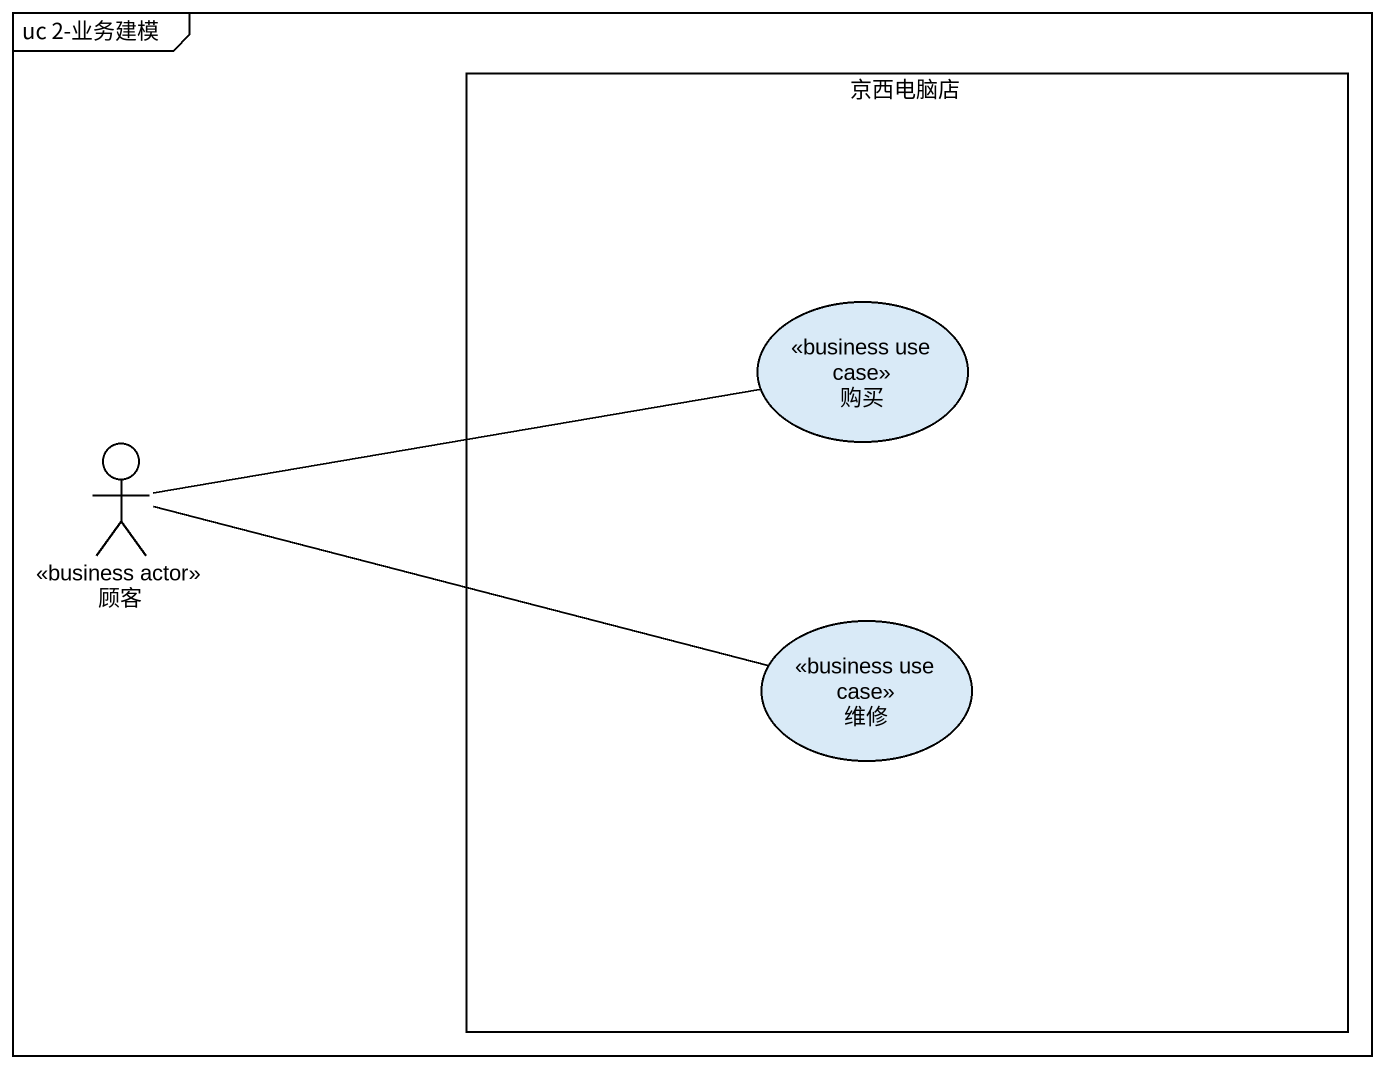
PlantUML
@startuml
mainframe uc 2-业务建模
rectangle 京西电脑店 {
  usecase 购买 <<business use case>>
  usecase 维修 <<business use case>>
}
actor 顾客 <<business actor>>
顾客 -right- 购买
顾客 -right- 维修
@enduml
